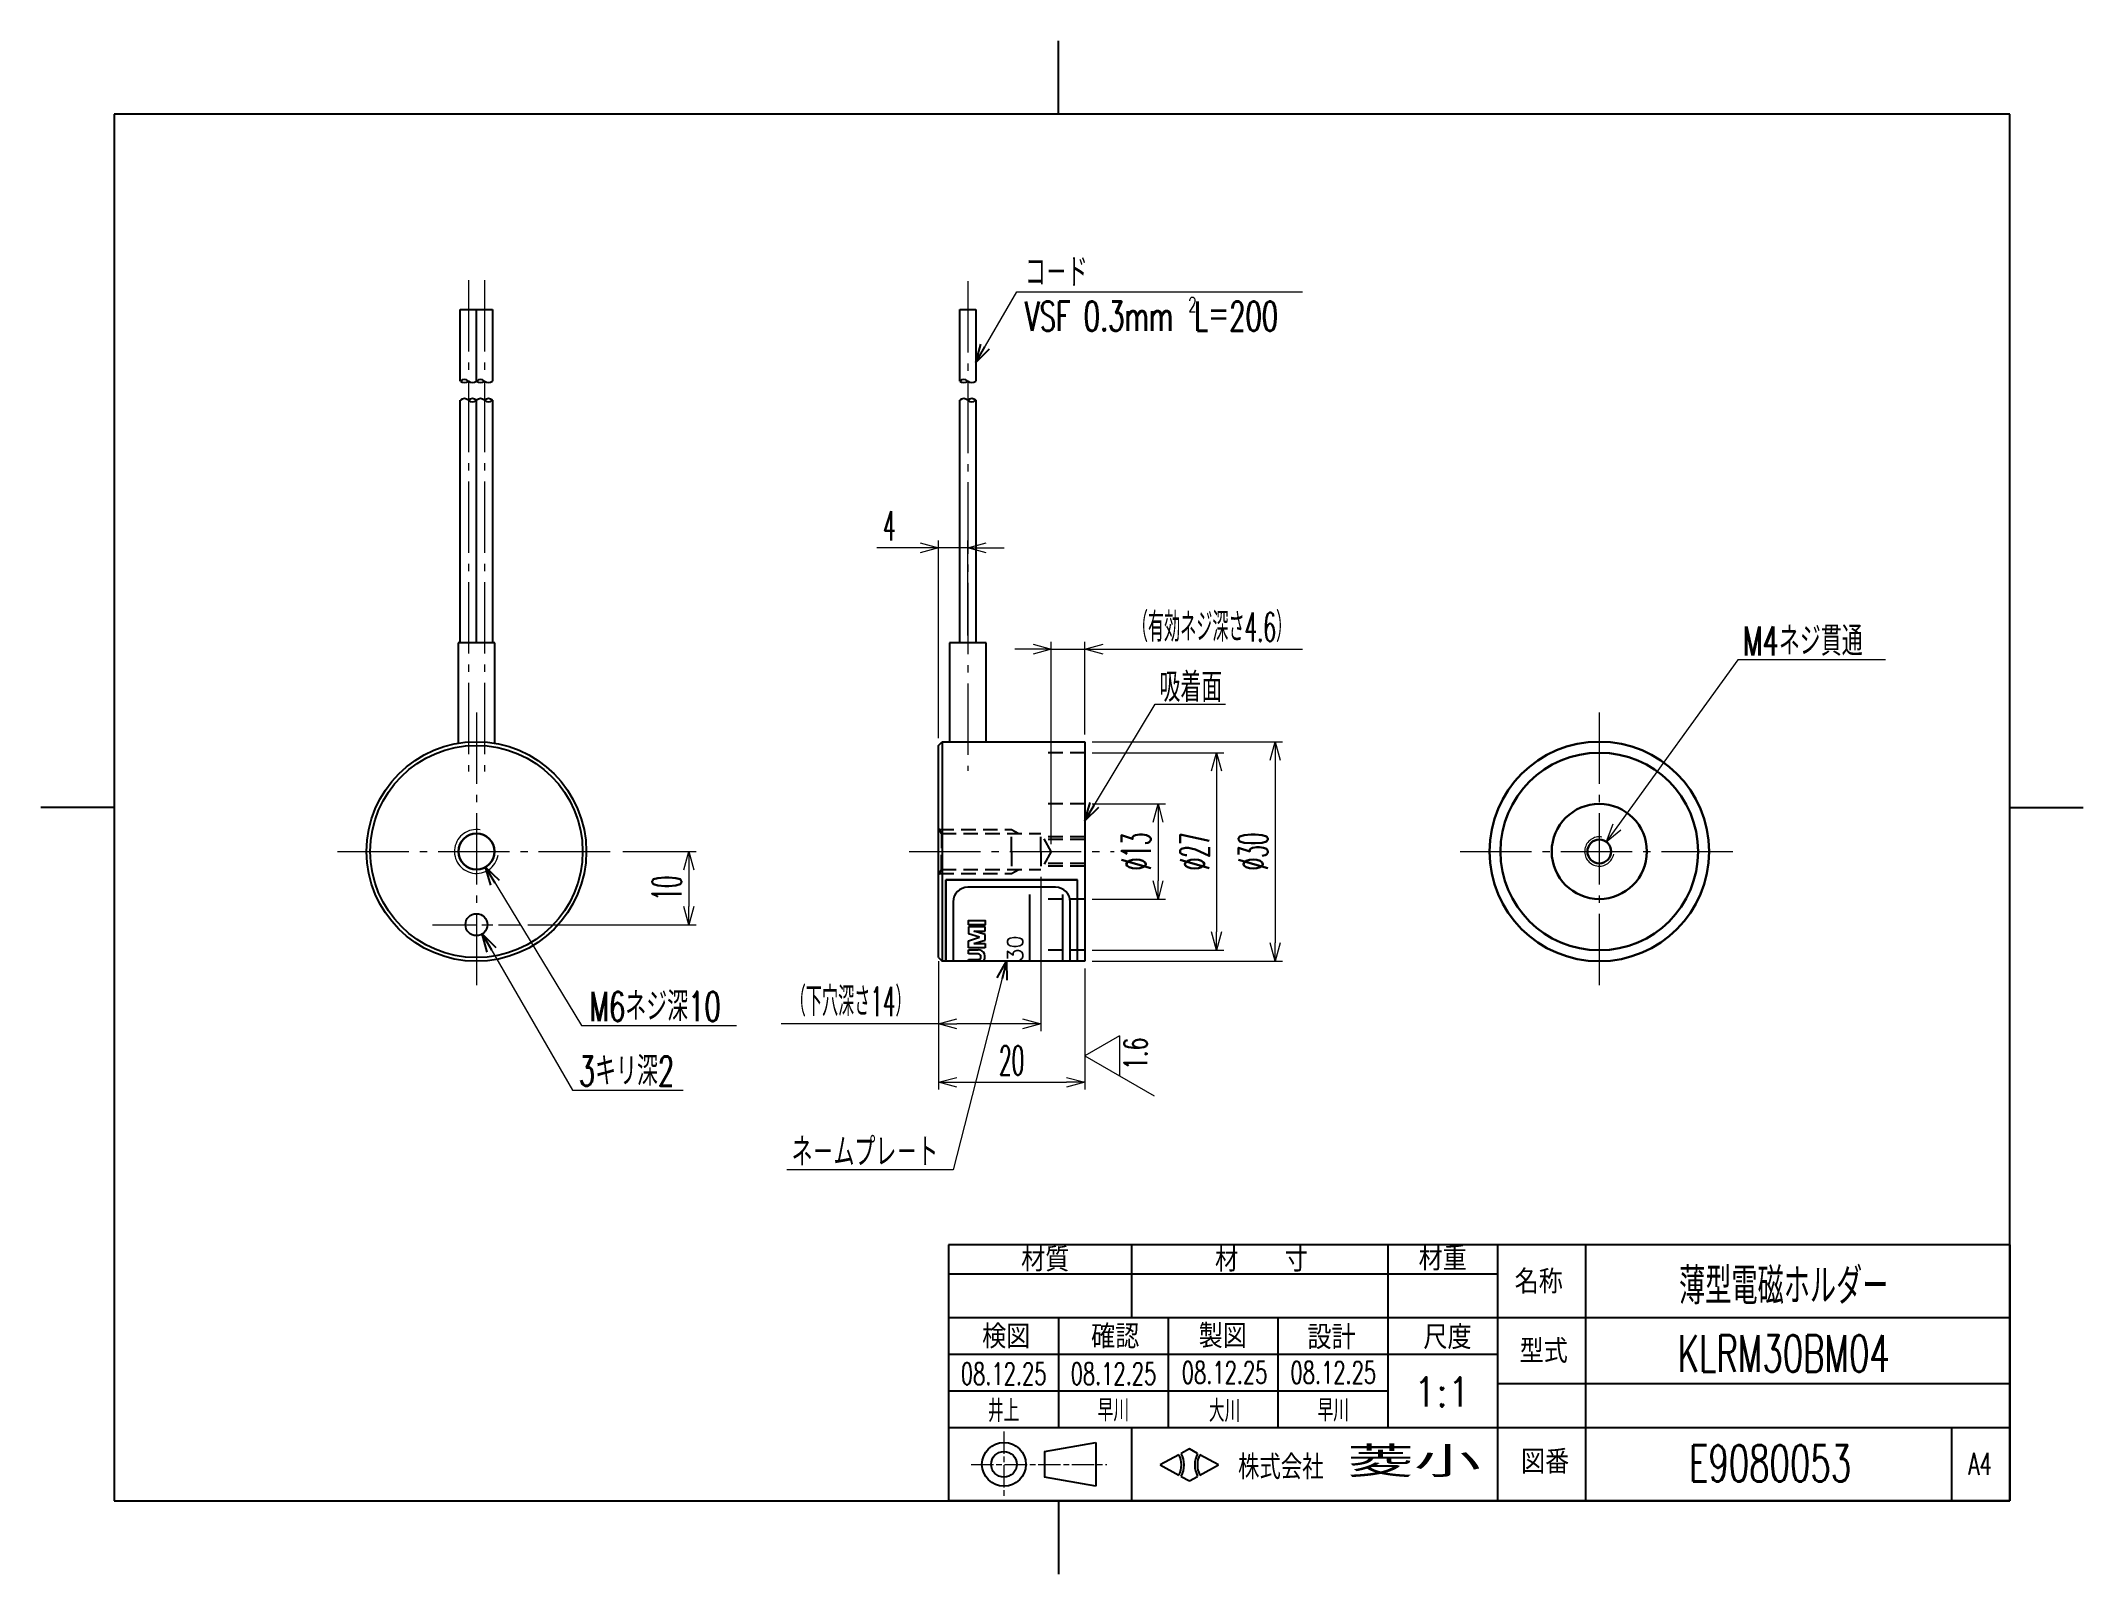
# Model space of a CAD drawing. Header units: millimetres. Extents: x -269 to 10, y -10 to 200.
import ezdxf
from ezdxf.enums import TextEntityAlignment as Align

# ---------------------------------------------------------------- set-up
doc = ezdxf.new("R2010")
doc.units = ezdxf.units.MM
for name, pattern in [('ACJISTGL', [3, 2, -1]), ('AM_ISO08W050x2', [9, 6, -0.75, 1.5, -0.75]), ('gen7', [13.75, 9.75, -1.5, 1, -1.5]), ('PHANTOM2', [31.75, 15.875, -3.175, 3.175, -3.175, 3.175, -3.175])]:
    doc.linetypes.add(name, pattern=pattern)
for name, color, linetype, lineweight in [('AM_0', 7, 'Continuous', 30), ('AM_4', 5, 'PHANTOM2', 15), ('AM_5', 3, 'Continuous', 15), ('AM_7', 4, 'gen7', 13)]:
    doc.layers.add(name, color=color, linetype=linetype, lineweight=lineweight)
for name, color, linetype in [('DIM', 3, 'Continuous'), ('RAHM2', 1, 'Continuous'), ('RAHM5', 7, 'Continuous')]:
    doc.layers.add(name, color=color, linetype=linetype)
doc.styles.add('ACJISGDT', font='romans.shx', dxfattribs={"width": 0.65, "bigfont": 'extfont.shx'})
doc.styles.add('ACJISTS', font='romans.shx', dxfattribs={"width": 0.65, "bigfont": 'bigfont.shx'})
doc.styles.add('KANJI', font='TXT', dxfattribs={"width": 0.7, "bigfont": 'extfont.shx'})
doc.styles.get("Standard").update_dxf_attribs({"font": 'romans.shx', "width": 0.5, "bigfont": 'bigfont.shx'})
doc.styles.add('STYLE2', font='romans.shx', dxfattribs={"width": 2, "bigfont": 'extfont.shx'})
doc.dimstyles.new('AM_JIS$0', dxfattribs={"dimtxt": 4, "dimasz": 2.5, "dimexe": 1, "dimexo": 1, "dimgap": 1, "dimtad": 3, "dimdsep": 46, "dimtxsty": 'STANDARD', "dimblk": 'OPEN30', "dimcen": 0, "dimclrd": 3, "dimclre": 3, "dimclrt": 2, "dimadec": 0, "dimazin": 2, "dimtp": 0.1, "dimtm": 0.1, "dimtfac": 0.71, "dimtmove": 0, "dimatfit": 3, "dimldrblk": 'OPEN30', "dimfxl": 1, "dimlwd": 15, "dimlwe": 15, "dimarcsym": 0})
doc.dimstyles.new('AM_JIS$7', dxfattribs={"dimtxt": 4, "dimasz": 2.5, "dimexe": 1, "dimexo": 1, "dimgap": 0, "dimtad": 3, "dimdsep": 46, "dimtxsty": 'ACJISTS', "dimblk": 'OPEN30', "dimcen": 0, "dimclrd": 3, "dimclre": 3, "dimclrt": 2, "dimadec": 0, "dimazin": 2, "dimtp": 0.1, "dimtm": 0.1, "dimtfac": 0.71, "dimtmove": 0, "dimatfit": 3, "dimldrblk": 'OPEN30', "dimfxl": 1, "dimlwd": 15, "dimlwe": 15, "dimarcsym": 0})

# ---------------------------------------------------------------- blocks, each defined once
blk = doc.blocks.new('HISHIKO_A4')
at = {"layer": 'RAHM2'}
for p, q in [((100, 260.5, 5), (100, 270.5, 5)), ((194.75, 260.5, 5), (5.25, 260.5, 5)), ((5.25, 260.5, 5), (5.25, 1.5, 5)), ((194.75, 1.5, 5), (194.75, 260.5, 5)), ((5.25, 131.5, 5), (-4.75, 131.5, 5)), ((194.75, 131.5, 5), (204.75, 131.5, 5)), ((5.25, 1.5, 5), (194.75, 1.5, 5)), ((100, 1.5, 5), (100, -8.5, 5))]:
    blk.add_line(p, q, dxfattribs=at)
blk = doc.blocks.new('A4枠')
at = {"layer": 'DIM', "lineweight": 0}
blk.add_blockref('HISHIKO_A4', (-194.75, -1.5, -5), dxfattribs=at)
blk = doc.blocks.new('A4表題')
at = {"layer": 'AM_7', "color": 1, "linetype": 'AM_ISO08W050x2', "lineweight": 13, "ltscale": 0.51}
for p, q in [((-137.43, 9.5), (-137.43, 0.5)), ((-141.93, 5), (-123.38, 5))]:
    blk.add_line(p, q, dxfattribs=at)
at = {"layer": 'RAHM2'}
for p, q in [((0, 35), (-145, 35)), ((-145, 35), (-145, 0)), ((-120, 35), (-120, 25)), ((-85, 35), (-85, 10)), ((-70, 35), (-70, 0)), ((-58, 35), (-58, 0)), ((-70, 31), (-145, 31)), ((0, 25), (-145, 25)), ((-130, 25), (-130, 10)), ((-115, 25), (-115, 10)), ((-100, 25), (-100, 10)), ((-70, 20), (-145, 20)), ((-85, 15), (-145, 15)), ((0, 16), (-70, 16)), ((0, 10), (-145, 10)), ((-120, 10), (-120, 0))]:
    blk.add_line(p, q, dxfattribs=at)
at = {"layer": 'RAHM2', "ltscale": 20}
for p, q in [((0, 35), (0, 0)), ((-8, 10), (-8, 0)), ((0, 0), (-145, 0))]:
    blk.add_line(p, q, dxfattribs=at)
at = {"layer": 'RAHM2', "ltscale": 5}
for p, q in [((-131.88, 6.75), (-124.88, 8)), ((-131.88, 6.75), (-131.88, 3.25)), ((-124.88, 8), (-124.88, 2)), ((-113.54, 6.32), (-116.09, 4.93)), ((-112.09, 7.11), (-113.22, 6.5)), ((-110.97, 6.5), (-112.09, 7.11)), ((-108.1, 4.93), (-110.65, 6.32)), ((-124.88, 2), (-131.88, 3.25)), ((-116.09, 4.93), (-113.54, 3.54)), ((-113.22, 3.36), (-112.09, 2.75)), ((-112.09, 2.75), (-110.97, 3.36)), ((-110.65, 3.54), (-108.1, 4.93))]:
    blk.add_line(p, q, dxfattribs=at)
for radius in [3, 1.75]:
    blk.add_circle((-137.43, 5), radius, dxfattribs=at)
for centre, radius, start, end in [((-116.09, 4.93), 2.91, 331.3895, 28.6105), ((-116.09, 4.93), 3.27, 331.3895, 28.6105), ((-108.1, 4.93), 3.27, 151.3895, 208.6105), ((-108.1, 4.93), 2.91, 151.3895, 208.6105)]:
    blk.add_arc(centre, radius, start, end, dxfattribs=at)
at = {"layer": 'RAHM2', "style": 'KANJI'}
for s, width, p in [('材質', 0.923077, (-135.08, 31.36)), ('材\u3000\u3000寸', 0.888889, (-108.59, 31.34)), ('材重', 0.923077, (-80.78, 31.49)), ('名称', 0.923077, (-67.66, 28.34)), ('検図', 0.923077, (-140.41, 20.85)), ('確認', 0.923077, (-125.52, 20.84)), ('製図', 0.923077, (-110.83, 20.91)), ('設計', 0.923077, (-95.97, 20.74)), ('尺度', 0.923077, (-80.13, 20.76)), ('型式', 0.923077, (-66.98, 18.86)), ('図番', 0.923077, (-66.79, 3.74))]:
    blk.add_text(s, height=3.24, dxfattribs=dict(at, width=width)).set_placement(p)
at = {"layer": 'RAHM2', "ltscale": 20, "width": 0.65}
blk.add_text('A4', height=3, dxfattribs=at).set_placement((-5.68, 3.59))
at = {"layer": 'RAHM2', "ltscale": 20}
for tag, height, width, p in [('GEN-TITLE-DES1', 5, 0.65, (-30.9, 29.65)), ('GEN-TITLE-MAT1', 3, 0.65, (-131.92, 27.71)), ('GEN-TITLE-MAT2', 3, 0.65, (-102.39, 27.71)), ('GEN-TITLE-MAT3', 3, 0.65, (-77.15, 27.59)), ('GEN-TITLE-DES2', 5, 0.65, (-30.9, 20.15)), ('GEN-TITLE-CHKD2', 3, 0.65, (-137.47, 17.39)), ('GEN-TITLE-CHKD1', 3, 0.65, (-122.47, 17.39)), ('GEN-TITLE-DAT', 3, 0.65, (-107.29, 17.55)), ('GEN-TITLE-QTYD', 3, 0.65, (-92.44, 17.55)), ('GEN-TITLE-SCA', 4, 0.9, (-77.58, 14.9)), ('GEN-TITLE-QTYM', 3, 0.65, (-92.44, 12.44)), ('GEN-TITLE-CHKM2', 3, 0.65, (-137.47, 12.44)), ('GEN-TITLE-CHKM1', 3, 0.65, (-122.47, 12.44)), ('GEN-TITLE-NAME', 3, 0.65, (-107.29, 12.44)), ('GEN-TITLE-NR', 5, 0.65, (-32.77, 5.14))]:
    blk.add_attdef(tag, text='', height=height, dxfattribs=dict(at, width=width)).set_placement(p, align=Align.MIDDLE)
at = {"layer": 'RAHM5', "ltscale": 0.15, "width": 0.8}
blk.add_text('株式会社', height=3.32, dxfattribs=at).set_placement((-105.45, 2.97))
at = {"layer": 'RAHM5', "ltscale": 0.15, "style": 'STYLE2', "width": 2}
blk.add_text('菱小', height=4.15, dxfattribs=at).set_placement((-90.54, 3.28))
blk = doc.blocks.new('_Open30')
at = {"color": 0, "linetype": 'ByBlock', "lineweight": -2}
for p, q in [((-1, 0.27), (0, 0)), ((0, 0), (-1, -0.27)), ((0, 0), (-1, 0))]:
    blk.add_line(p, q, dxfattribs=at)
blk = doc.blocks.new('*D20')
at = {"layer": 'AM_5', "color": 3, "lineweight": 15}
for p, q in [((-146.38, 73.74), (-146.38, 56.2)), ((-126.38, 72.74), (-126.38, 56.2)), ((-143.88, 57.2), (-128.88, 57.2))]:
    blk.add_line(p, q, dxfattribs=at)
at = {"layer": 'Defpoints', "color": 0}
for p in [(-146.38, 74.74), (-126.38, 73.74), (-126.38, 57.2)]:
    blk.add_point(p, dxfattribs=at)
at = {"layer": 'AM_5', "color": 3, "lineweight": 15, "xscale": 2.5, "yscale": 2.5, "zscale": 2.5, "rotation": 180}
blk.add_blockref('_Open30', (-146.38, 57.2), dxfattribs=at)
at = {"layer": 'AM_5', "color": 3, "lineweight": 15, "xscale": 2.5, "yscale": 2.5, "zscale": 2.5}
blk.add_blockref('_Open30', (-126.38, 57.2), dxfattribs=at)
at = {"layer": 'AM_5', "color": 2, "insert": (-136.38, 60.2), "char_height": 4, "attachment_point": 5}
blk.add_mtext('20', dxfattribs=at)
blk = doc.blocks.new('*D21')
at = {"layer": 'AM_5', "color": 3, "lineweight": 15}
for p, q in [((-125.38, 95.24), (-115.38, 95.24)), ((-116.38, 92.74), (-116.38, 84.74)), ((-125.38, 82.24), (-115.38, 82.24))]:
    blk.add_line(p, q, dxfattribs=at)
at = {"layer": 'Defpoints', "color": 0}
for p in [(-126.38, 95.24), (-126.38, 82.24), (-116.38, 82.24)]:
    blk.add_point(p, dxfattribs=at)
at = {"layer": 'AM_5', "color": 3, "lineweight": 15, "xscale": 2.5, "yscale": 2.5, "zscale": 2.5}
for p, rotation in [((-116.38, 95.24), 90), ((-116.38, 82.24), 270)]:
    blk.add_blockref('_Open30', p, dxfattribs=dict(at, rotation=rotation))
at = {"layer": 'AM_5', "color": 2, "insert": (-119.38, 88.74), "char_height": 4, "attachment_point": 5, "rotation": 90}
blk.add_mtext('%%c13', dxfattribs=at)
blk = doc.blocks.new('*D22')
at = {"layer": 'AM_5', "color": 3, "lineweight": 15}
for p, q in [((-125.38, 103.74), (-99.38, 103.74)), ((-100.38, 101.24), (-100.38, 76.24)), ((-125.38, 73.74), (-99.38, 73.74))]:
    blk.add_line(p, q, dxfattribs=at)
at = {"layer": 'Defpoints', "color": 0}
for p in [(-126.38, 103.74), (-126.38, 73.74), (-100.38, 73.74)]:
    blk.add_point(p, dxfattribs=at)
at = {"layer": 'AM_5', "color": 3, "lineweight": 15, "xscale": 2.5, "yscale": 2.5, "zscale": 2.5}
for p, rotation in [((-100.38, 103.74), 90), ((-100.38, 73.74), 270)]:
    blk.add_blockref('_Open30', p, dxfattribs=dict(at, rotation=rotation))
at = {"layer": 'AM_5', "color": 2, "insert": (-103.38, 88.74), "char_height": 4, "attachment_point": 5, "rotation": 90}
blk.add_mtext('%%c30', dxfattribs=at)
blk = doc.blocks.new('*S29')
at = {"layer": 'AM_5', "color": 2}
for p, q in [((-121.65, 63.53), (-126.38, 60.8)), ((-121.65, 63.53), (-121.65, 58.07)), ((-126.38, 60.8), (-116.93, 55.34))]:
    blk.add_line(p, q, dxfattribs=at)
at = {"layer": 'AM_5', "color": 2, "insert": (-121.02, 58.91), "char_height": 3.15, "attachment_point": 1, "rotation": 90, "style": 'ACJISTS'}
blk.add_mtext('1.6', dxfattribs=at)
blk = doc.blocks.new('*D23')
at = {"layer": 'AM_5', "color": 3, "lineweight": 15}
for p, q in [((-189.49, 88.74), (-179.49, 88.74)), ((-180.49, 86.24), (-180.49, 81.24)), ((-202.49, 78.74), (-179.49, 78.74))]:
    blk.add_line(p, q, dxfattribs=at)
at = {"layer": 'Defpoints', "color": 0}
for p in [(-190.49, 88.74), (-203.49, 78.74), (-180.49, 78.74)]:
    blk.add_point(p, dxfattribs=at)
at = {"layer": 'AM_5', "color": 3, "lineweight": 15, "xscale": 2.5, "yscale": 2.5, "zscale": 2.5}
for p, rotation in [((-180.49, 88.74), 90), ((-180.49, 78.74), 270)]:
    blk.add_blockref('_Open30', p, dxfattribs=dict(at, rotation=rotation))
at = {"layer": 'AM_5', "color": 2, "insert": (-183.49, 83.74), "char_height": 4, "attachment_point": 5, "rotation": 90}
blk.add_mtext('10', dxfattribs=at)
blk = doc.blocks.new('*D24')
at = {"layer": 'AM_5', "color": 3, "lineweight": 15}
for p, q in [((-125.38, 102.24), (-107.38, 102.24)), ((-108.38, 99.74), (-108.38, 77.74)), ((-125.38, 75.24), (-107.38, 75.24))]:
    blk.add_line(p, q, dxfattribs=at)
at = {"layer": 'Defpoints', "color": 0}
for p in [(-126.38, 102.24), (-126.38, 75.24), (-108.38, 75.24)]:
    blk.add_point(p, dxfattribs=at)
at = {"layer": 'AM_5', "color": 3, "lineweight": 15, "xscale": 2.5, "yscale": 2.5, "zscale": 2.5}
for p, rotation in [((-108.38, 102.24), 90), ((-108.38, 75.24), 270)]:
    blk.add_blockref('_Open30', p, dxfattribs=dict(at, rotation=rotation))
at = {"layer": 'AM_5', "color": 2, "insert": (-111.38, 88.74), "char_height": 4, "attachment_point": 5, "rotation": 90}
blk.add_mtext('%%c27', dxfattribs=at)
blk = doc.blocks.new('*D25')
at = {"layer": 'AM_5', "color": 3, "lineweight": 15}
for p, q in [((-146.38, 104.24), (-146.38, 131.24)), ((-142.38, 118.24), (-142.38, 131.24)), ((-148.88, 130.24), (-154.81, 130.24)), ((-142.38, 130.24), (-146.38, 130.24)), ((-139.88, 130.24), (-137.38, 130.24))]:
    blk.add_line(p, q, dxfattribs=at)
at = {"layer": 'Defpoints', "color": 0}
for p in [(-142.38, 130.24), (-142.38, 117.24), (-146.38, 103.24)]:
    blk.add_point(p, dxfattribs=at)
at = {"layer": 'AM_5', "color": 3, "lineweight": 15, "xscale": 2.5, "yscale": 2.5, "zscale": 2.5}
blk.add_blockref('_Open30', (-146.38, 130.24), dxfattribs=at)
at = {"layer": 'AM_5', "color": 3, "lineweight": 15, "xscale": 2.5, "yscale": 2.5, "zscale": 2.5, "rotation": 180}
blk.add_blockref('_Open30', (-142.38, 130.24), dxfattribs=at)
at = {"layer": 'AM_5', "color": 2, "insert": (-153.09, 133.24), "char_height": 4, "attachment_point": 5}
blk.add_mtext('4', dxfattribs=at)
blk = doc.blocks.new('*S30')
at = {"layer": 'AM_5', "color": 3}
for p, q in [((-37.16, 114.91), (-53.69, 92.08)), ((-23.77, 114.91), (-37.16, 114.91)), ((-17, 114.91), (-23.77, 114.91)), ((-54.23, 92.48), (-55.16, 90.06)), ((-53.69, 92.08), (-55.16, 90.06)), ((-55.16, 90.06), (-53.15, 91.69))]:
    blk.add_line(p, q, dxfattribs=at)
blk = doc.blocks.new('*D26')
at = {"layer": 'AM_5', "color": 3, "lineweight": 15}
for p, q in [((-132.38, 85.28), (-132.38, 64.2)), ((-146.38, 73.24), (-146.38, 64.2)), ((-146.38, 65.2), (-167.87, 65.2)), ((-134.88, 65.2), (-143.88, 65.2))]:
    blk.add_line(p, q, dxfattribs=at)
at = {"layer": 'Defpoints', "color": 0}
for p in [(-132.38, 86.28), (-146.38, 74.24), (-146.38, 65.2)]:
    blk.add_point(p, dxfattribs=at)
at = {"layer": 'AM_5', "color": 3, "lineweight": 15, "xscale": 2.5, "yscale": 2.5, "zscale": 2.5, "rotation": 180}
blk.add_blockref('_Open30', (-146.38, 65.2), dxfattribs=at)
at = {"layer": 'AM_5', "color": 3, "lineweight": 15, "xscale": 2.5, "yscale": 2.5, "zscale": 2.5}
blk.add_blockref('_Open30', (-132.38, 65.2), dxfattribs=at)
at = {"layer": 'AM_5', "color": 2, "insert": (-158.37, 68.2), "char_height": 4, "attachment_point": 5}
blk.add_mtext('（下穴深さ14）', dxfattribs=at)
blk = doc.blocks.new('*D27')
at = {"layer": 'AM_5', "color": 3, "lineweight": 15}
for p, q in [((-130.96, 89.74), (-130.96, 117.37)), ((-126.38, 104.74), (-126.38, 117.37)), ((-133.46, 116.37), (-135.96, 116.37)), ((-130.96, 116.37), (-126.38, 116.37)), ((-123.88, 116.37), (-96.63, 116.37))]:
    blk.add_line(p, q, dxfattribs=at)
at = {"layer": 'Defpoints', "color": 0}
for p in [(-126.38, 116.37), (-126.38, 103.74), (-130.96, 88.74)]:
    blk.add_point(p, dxfattribs=at)
at = {"layer": 'AM_5', "color": 3, "lineweight": 15, "xscale": 2.5, "yscale": 2.5, "zscale": 2.5}
blk.add_blockref('_Open30', (-130.96, 116.37), dxfattribs=at)
at = {"layer": 'AM_5', "color": 3, "lineweight": 15, "xscale": 2.5, "yscale": 2.5, "zscale": 2.5, "rotation": 180}
blk.add_blockref('_Open30', (-126.38, 116.37), dxfattribs=at)
at = {"layer": 'AM_5', "color": 2, "insert": (-109.01, 119.37), "char_height": 4, "attachment_point": 5}
blk.add_mtext('（有効ネジ深さ4.6）', dxfattribs=at)

msp = doc.modelspace()

# ---------------------------------------------------------------- linework, layer by layer
for p, q in [((-211.694, 153.015), (-211.694, 162.799)), ((-211.694, 162.799), (-209.494, 162.799)), ((-209.494, 162.799), (-207.294, 162.799)), ((-209.494, 153.015), (-209.494, 162.799)), ((-207.294, 162.799), (-207.294, 153.015)), ((-143.477, 162.799), (-141.277, 162.799)), ((-143.477, 153.015), (-143.477, 162.799)), ((-141.277, 162.799), (-141.277, 153.015)), ((-211.694, 117.241), (-211.694, 150.401)), ((-209.494, 117.241), (-209.494, 150.401)), ((-207.294, 150.401), (-207.294, 117.241)), ((-143.477, 117.241), (-143.477, 150.401)), ((-141.277, 150.401), (-141.277, 117.241)), ((-211.994, 117.241), (-211.994, 103.531)), ((-206.994, 117.241), (-211.994, 117.241)), ((-206.994, 103.531), (-206.994, 117.241)), ((-139.877, 117.241), (-144.877, 117.241)), ((-144.877, 117.241), (-144.877, 103.741)), ((-139.877, 103.741), (-139.877, 117.241)), ((-146.377, 103.241), (-145.877, 103.741)), ((-146.377, 74.241), (-146.377, 103.241)), ((-145.877, 103.741), (-126.377, 103.741)), ((-145.877, 103.741), (-145.877, 73.741)), ((-126.377, 103.741), (-126.377, 73.741)), ((-145.377, 84.858), (-127.377, 84.858)), ((-145.377, 84.858), (-145.377, 73.741)), ((-127.377, 84.858), (-145.377, 84.858)), ((-145.377, 73.741), (-145.377, 84.858)), ((-130.377, 83.858), (-142.377, 83.858)), ((-127.377, 73.741), (-127.377, 84.858)), ((-127.377, 73.741), (-127.377, 84.858)), ((-144.377, 81.858), (-144.377, 73.741)), ((-133.877, 73.741), (-133.877, 82.858)), ((-129.377, 73.741), (-129.377, 82.858)), ((-128.377, 73.741), (-128.377, 81.858)), ((-140.01, 78.445), (-142.29, 78.445)), ((-142.29, 78.445), (-142.29, 77.495)), ((-140.01, 77.875), (-140.01, 78.445)), ((-140.77, 77.02), (-142.29, 77.495)), ((-142.29, 76.545), (-140.77, 77.02)), ((-142.29, 75.595), (-142.29, 76.545)), ((-140.01, 75.595), (-142.29, 75.595)), ((-141.53, 77.875), (-140.01, 77.875)), ((-140.01, 77.4), (-141.53, 77.875)), ((-141.53, 76.165), (-140.01, 76.64)), ((-141.53, 76.165), (-140.01, 76.165)), ((-140.01, 76.64), (-140.01, 77.4)), ((-140.01, 76.165), (-140.01, 75.595)), ((-146.377, 74.241), (-145.877, 73.741)), ((-126.377, 73.741), (-145.877, 73.741)), ((-142.29, 74.74), (-142.29, 75.31)), ((-142.29, 75.31), (-140.96, 75.31)), ((-140.96, 74.74), (-142.29, 74.74)), ((-142.29, 73.741), (-142.29, 73.98)), ((-142.29, 73.98), (-140.96, 73.98))]:
    msp.add_line(p, q)
at = {"color": 6, "linetype": 'ACJISTGL'}
for p, q in [((-126.377, 102.241), (-131.785, 102.241)), ((-126.377, 95.241), (-131.785, 95.241)), ((-145.978, 91.199), (-146.377, 91.891)), ((-146.291, 91.741), (-136.377, 91.741)), ((-145.978, 91.199), (-132.377, 91.199)), ((-145.978, 91.199), (-145.978, 88.741)), ((-136.377, 91.741), (-135.377, 91.199)), ((-136.377, 88.741), (-136.377, 91.741)), ((-130.958, 88.741), (-132.377, 91.199)), ((-132.377, 88.741), (-132.377, 91.199)), ((-126.377, 90.741), (-132.113, 90.741)), ((-126.377, 90.362), (-131.894, 90.362)), ((-145.978, 86.282), (-145.978, 88.741)), ((-136.377, 88.741), (-136.377, 85.741)), ((-130.958, 88.741), (-132.377, 86.282)), ((-132.377, 88.741), (-132.377, 86.282)), ((-126.377, 86.741), (-132.113, 86.741)), ((-126.377, 87.12), (-131.894, 87.12)), ((-145.978, 86.282), (-146.377, 85.591)), ((-146.291, 85.741), (-136.377, 85.741)), ((-145.978, 86.282), (-132.377, 86.282)), ((-136.377, 85.741), (-135.377, 86.282)), ((-126.377, 82.241), (-131.785, 82.241)), ((-126.377, 75.241), (-131.785, 75.241))]:
    msp.add_line(p, q, dxfattribs=at)
msp.add_lwpolyline([(-142.29, 78.73), (-142.29, 79.3), (-140.01, 79.3), (-140.01, 78.73)], close=True)
for centre, radius in [((-209.494, 88.741), 15), ((-209.494, 88.741), 14.5), ((-209.494, 78.741), 1.5)]:
    msp.add_circle(centre, radius)
for centre, radius, start, end in [((-211.144, 152.417), 0.812, 47.39196, 132.60804), ((-211.144, 153.613), 0.812, 227.39196, 312.60804), ((-210.044, 153.613), 0.812, 227.39196, 312.60804), ((-208.944, 152.417), 0.812, 47.39196, 132.60804), ((-208.944, 153.613), 0.812, 227.39196, 312.60804), ((-207.844, 153.613), 0.812, 227.39196, 312.60804), ((-142.927, 152.417), 0.812, 47.39196, 132.60804), ((-142.927, 153.613), 0.812, 227.39196, 312.60804), ((-141.827, 153.613), 0.812, 227.39196, 312.60804), ((-211.144, 149.803), 0.812, 47.39196, 132.60804), ((-210.044, 149.803), 0.812, 47.39196, 132.60804), ((-210.044, 150.999), 0.812, 227.39196, 312.60804), ((-208.944, 149.803), 0.812, 47.39196, 132.60804), ((-207.844, 149.803), 0.812, 47.39196, 132.60804), ((-207.844, 150.999), 0.812, 227.39196, 312.60804), ((-142.927, 149.803), 0.812, 47.39196, 132.60804), ((-141.827, 149.803), 0.812, 47.39196, 132.60804), ((-141.827, 150.999), 0.812, 227.39196, 312.60804), ((-142.377, 81.858), 2, 90, 180), ((-130.377, 81.858), 2, 0, 90), ((-140.96, 74.36), 0.95, 319.32377, 90), ((-140.96, 74.36), 0.38, 270, 90)]:
    msp.add_arc(centre, radius, start, end)
at = {"layer": 'AM_0'}
for centre, radius in [((-56.101, 88.741), 15), ((-56.101, 88.741), 13.5), ((-56.101, 88.741), 6.5), ((-209.494, 88.741), 2.459), ((-56.101, 88.741), 1.621)]:
    msp.add_circle(centre, radius, dxfattribs=at)
at = {"layer": 'AM_4', "color": 3, "lineweight": 15}
for centre, radius in [((-209.494, 88.741), 3), ((-56.101, 88.741), 2)]:
    msp.add_arc(centre, radius, 80, 350, dxfattribs=at)
at = {"layer": 'AM_7', "color": 4, "lineweight": 13}
for p, q in [((-210.594, 166.799), (-210.594, 99.674)), ((-208.394, 166.799), (-208.394, 99.674)), ((-142.377, 166.68), (-142.377, 99.741)), ((-209.494, 107.741), (-209.494, 69.741)), ((-56.101, 107.741), (-56.101, 69.741)), ((-228.494, 88.741), (-190.494, 88.741)), ((-150.377, 88.741), (-122.377, 88.741)), ((-75.101, 88.741), (-37.101, 88.741))]:
    msp.add_line(p, q, dxfattribs=at)
at = {"layer": 'AM_7', "color": 4, "linetype": 'AM_ISO08W050x2', "lineweight": 13}
msp.add_line((-215.494, 78.741), (-203.494, 78.741), dxfattribs=at)

# ---------------------------------------------------------------- block references
at = {"layer": 'AM_0', "lineweight": 0, "rotation": 90}
msp.add_blockref('A4枠', (0, 189.5), dxfattribs=at)
at = {"layer": 'AM_0', "lineweight": 0}
msp.add_blockref('A4表題', (0, 0), dxfattribs=at).add_auto_attribs({'GEN-TITLE-DES1': '薄型電磁ホルダー', 'GEN-TITLE-DES2': 'KLRM30BM04', 'GEN-TITLE-NR': 'E9080053', 'GEN-TITLE-QTYD': '08.12.25', 'GEN-TITLE-QTYM': '早川', 'GEN-TITLE-DAT': '08.12.25', 'GEN-TITLE-NAME': '大川', 'GEN-TITLE-CHKD1': '08.12.25', 'GEN-TITLE-CHKM1': '早川', 'GEN-TITLE-CHKD2': '08.12.25', 'GEN-TITLE-CHKM2': '井上', 'GEN-TITLE-SCA': '1:1'})
at = {"layer": 'AM_5'}
for name in ['*S30', '*S29']:
    msp.add_blockref(name, (0, 0), dxfattribs=at)

# ---------------------------------------------------------------- texts
at = {"color": 2, "style": 'ACJISGDT', "width": 0.65}
for s, height, p in [('コ－ド', 4, (-134.559, 165.87)), ('VSF 0.3mm\u3000L＝200', 4, (-134.559, 159.878)), ('2', 2, (-112.237, 162.472)), ('M4ネジ貫通', 4, (-36.46, 115.502)), ('吸着面', 4, (-116.186, 109.172)), ('M6ネジ深10', 4, (-194.056, 65.565)), ('3キリ深2', 4, (-195.51, 56.736)), ('ネ－ムプレ－ト', 4, (-166.435, 45.674))]:
    msp.add_text(s, height=height, dxfattribs=at).set_placement(p)
msp.add_text('30', height=2.1, rotation=90).set_placement((-134.863, 73.679))

# ---------------------------------------------------------------- dimensions: what is measured, and where the dimension line sits
at = {"layer": 'AM_5'}
dim = msp.add_linear_dim(base=(-142.377, 130.241), p1=(-146.377, 103.241), p2=(-142.377, 117.241), dimstyle='AM_JIS$0', dxfattribs=at)
dim.commit()
dim.dimension.update_dxf_attribs({"geometry": '*D25', "text_midpoint": (-153.092, 130.241), "dimtype": 160})
dim = msp.add_linear_dim(base=(-126.377, 116.374), p1=(-130.958, 88.741), p2=(-126.377, 103.741), text='（有効ネジ深さ4.6）', dimstyle='AM_JIS$0', dxfattribs=at)
dim.commit()
dim.dimension.update_dxf_attribs({"geometry": '*D27', "text_midpoint": (-109.006, 119.374)})
for base, p1, p2, angle, text, picture, middle in [((-100.377, 73.741), (-126.377, 103.741), (-126.377, 73.741), 90, '%%c<>', '*D22', (-103.377, 88.741)), ((-108.377, 75.241), (-126.377, 102.241), (-126.377, 75.241), 90, '%%c<>', '*D24', (-111.377, 88.741)), ((-116.377, 82.241), (-126.377, 95.241), (-126.377, 82.241), 90, '%%c<>', '*D21', (-119.377, 88.741)), ((-146.377, 65.205), (-132.377, 86.282), (-146.377, 74.241), 0, '（下穴深さ<>）', '*D26', (-158.373, 68.205))]:
    dim = msp.add_linear_dim(base=base, p1=p1, p2=p2, angle=angle, text=text, dimstyle='AM_JIS$0', dxfattribs=at)
    dim.commit()
    dim.dimension.update_dxf_attribs({"geometry": picture, "text_midpoint": middle})
dim = msp.add_linear_dim(base=(-180.494, 78.741), p1=(-190.494, 88.741), p2=(-203.494, 78.741), angle=90, dimstyle='AM_JIS$0', dxfattribs=at)
dim.commit()
dim.dimension.update_dxf_attribs({"geometry": '*D23', "text_midpoint": (-183.494, 83.741)})
dim = msp.add_linear_dim(base=(-126.377, 57.205), p1=(-146.377, 74.741), p2=(-126.377, 73.741), dimstyle='AM_JIS$0', dxfattribs=at)
dim.commit()
dim.dimension.update_dxf_attribs({"geometry": '*D20', "text_midpoint": (-136.377, 60.205)})

# ---------------------------------------------------------------- leaders
for points in [[(-141.271, 155.54), (-135.689, 165.208), (-96.625, 165.208)], [(-126.377, 92.939), (-116.752, 108.873), (-107.166, 108.873)], [(-208.7, 77.468), (-196.38, 56.13), (-181.254, 56.13)], [(-137.076, 73.741), (-144.375, 45.244), (-167.112, 45.244)]]:
    msp.add_leader(points, dimstyle='AM_JIS$7', override={"dimgap": 0, "dimtad": 0})
at = {"annotation_type": 0, "has_hookline": 1, "hookline_direction": 1}
msp.add_leader([(-208.265, 86.611), (-195.158, 64.957), (-173.947, 64.957)], dimstyle='AM_JIS$7', override={"dimgap": 0, "dimtad": 0}, dxfattribs=at)

doc.saveas('drawing.dxf')
